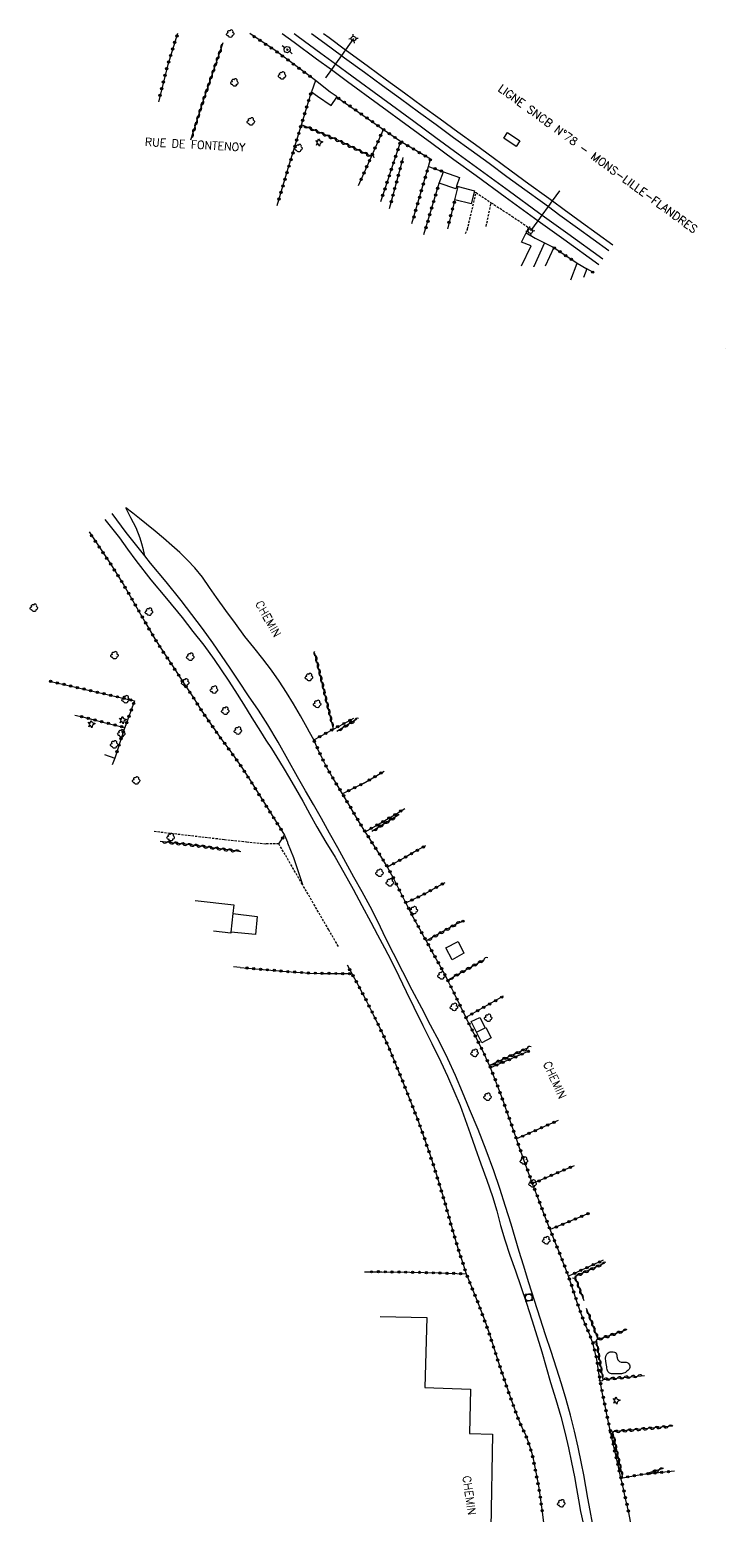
# Model space of a CAD drawing. Header units: millimetres. Extents: x 85000 to 86000, y 139000 to 140001.
# Drawn here: x 85259.7 to 85411.8, y 139676 to 140000.8 of the extents above; entities that cross this region are included whole.
import ezdxf

# ---------------------------------------------------------------- set-up
doc = ezdxf.new("R2010")
doc.units = ezdxf.units.MM
doc.linetypes.add('DASHED', pattern=[0.75, 0.5, -0.25])
doc.layers.get('0').update_dxf_attribs({"linetype": 'CONTINUOUS'})
for name, color, linetype in [('W0071', 7, 'CONTINUOUS'), ('W0101', 7, 'CONTINUOUS'), ('W0104', 1, 'CONTINUOUS'), ('W0112', 1, 'DASHED'), ('W0211', 2, 'CONTINUOUS'), ('W0214', 2, 'CONTINUOUS'), ('W0300', 7, 'CONTINUOUS'), ('W0303', 7, 'CONTINUOUS'), ('W0310', 3, 'CONTINUOUS'), ('W0322', 7, 'CONTINUOUS'), ('W0323', 7, 'CONTINUOUS'), ('W0420', 7, 'CONTINUOUS'), ('W0439', 7, 'CONTINUOUS'), ('W0473', 7, 'CONTINUOUS'), ('W0515', 5, 'CONTINUOUS'), ('W0610', 7, 'CONTINUOUS'), ('W0611', 7, 'CONTINUOUS'), ('W0700', 7, 'CONTINUOUS'), ('W0989', 7, 'CONTINUOUS')]:
    doc.layers.add(name, color=color, linetype=linetype)
doc.styles.get("Standard").update_dxf_attribs({"font": 'romans.shx', "width": 0.85})

# ---------------------------------------------------------------- blocks, each defined once
blk = doc.blocks.new('T303')
for p, q in [((-0.77, 0), (-0.28, 0.21)), ((-0.28, -0.21), (-0.77, 0)), ((-0.28, 0.21), (0, 0.83)), ((0, 0.83), (0.28, 0.21)), ((0.28, 0.21), (0.83, 0)), ((0.83, 0), (0.28, -0.21)), ((-0.49, -0.63), (-0.28, -0.21)), ((0, -0.35), (-0.49, -0.63)), ((0.56, -0.63), (0, -0.35)), ((0.28, -0.21), (0.56, -0.63))]:
    blk.add_line(p, q)
blk = doc.blocks.new('T420')
for p, q in [((0.75, 0.75), (-0.75, 0.75)), ((-0.75, 0.75), (-0.75, -0.75)), ((0.75, 0.75), (0.75, -0.75)), ((0.75, -0.75), (-0.75, -0.75))]:
    blk.add_line(p, q)
blk.add_ellipse((0, 0), major_axis=(-0.53, 0.53), ratio=1, start_param=3.926991, end_param=10.210176)
blk = doc.blocks.new('T300')
for p, q in [((-0.8, 0.51), (-0.86, 0.34)), ((-0.86, 0.34), (-0.86, 0.17)), ((-0.86, 0.17), (-0.74, 0.06)), ((-0.69, 0.63), (-0.8, 0.51)), ((-0.8, -0.06), (-0.74, 0.06)), ((-0.74, 0.06), (-0.69, 0.11)), ((-0.57, 0.69), (-0.69, 0.63)), ((-0.46, 0.69), (-0.57, 0.69)), ((-0.29, 0.63), (-0.46, 0.69)), ((-0.29, 0.63), (-0.17, 0.74)), ((-0.23, 0.57), (-0.29, 0.63)), ((-0.17, 0.74), (-0.06, 0.8)), ((-0.06, 0.8), (0.06, 0.8)), ((0.06, 0.8), (0.23, 0.74)), ((0.23, 0.74), (0.34, 0.63)), ((0.34, 0.63), (0.4, 0.51)), ((0.46, 0.46), (0.34, 0.46)), ((0.4, 0.51), (0.4, 0.46)), ((0.57, 0.4), (0.46, 0.46)), ((0.57, 0.4), (0.69, 0.29)), ((0.69, 0.29), (0.74, 0.17)), ((0.74, 0.06), (0.69, -0.17)), ((0.74, 0.17), (0.74, 0.06)), ((-0.8, -0.17), (-0.8, -0.06)), ((-0.8, -0.23), (-0.8, -0.17)), ((-0.74, -0.34), (-0.8, -0.23)), ((-0.69, -0.4), (-0.74, -0.34)), ((-0.51, -0.46), (-0.69, -0.4)), ((-0.4, -0.46), (-0.51, -0.46)), ((-0.4, -0.46), (-0.34, -0.46)), ((-0.34, -0.46), (-0.34, -0.4)), ((-0.34, -0.51), (-0.34, -0.46)), ((-0.29, -0.63), (-0.34, -0.51)), ((-0.17, -0.74), (-0.29, -0.63)), ((-0.06, -0.8), (-0.17, -0.74)), ((0.06, -0.8), (-0.06, -0.8)), ((0.17, -0.74), (0.06, -0.8)), ((0.23, -0.69), (0.17, -0.74)), ((0.29, -0.46), (0.23, -0.46)), ((0.29, -0.63), (0.23, -0.69)), ((0.46, -0.4), (0.29, -0.46)), ((0.34, -0.51), (0.29, -0.63)), ((0.34, -0.51), (0.34, -0.46)), ((0.57, -0.34), (0.46, -0.4)), ((0.63, -0.29), (0.57, -0.34)), ((0.69, -0.17), (0.63, -0.29))]:
    blk.add_line(p, q)
blk = doc.blocks.new('T473')
for p, q in [((-0.166667, 0.166667), (0.166667, -0.166667)), ((-0.166667, -0.166667), (0.166667, 0.166667)), ((0.500001, 0.500001), (1.000002, 1.000002)), ((-1.000002, -1.000002), (-0.500001, -0.500001))]:
    blk.add_line(p, q)
blk.add_ellipse((0, 0), major_axis=(0.471405, 0.471405), ratio=1, start_param=5.4977871438, end_param=11.780972451)
blk = doc.blocks.new('T610')
for p, q in [((-0.500001, 0), (-1.000002, 0)), ((0, 0.500001), (0, 1.000002)), ((0.500001, 0), (1.000002, 0)), ((0, -0.500001), (0, -1.000002))]:
    blk.add_line(p, q)
blk.add_ellipse((0, 0), major_axis=(-0.353554, 0.353554), ratio=1, start_param=3.926990817, end_param=10.2101761242)
blk = doc.blocks.new('croix')
for p, q in [((-3, 0), (3, 0)), ((0, -3), (0, 3))]:
    blk.add_line(p, q)
blk = doc.blocks.new('T818')
at = {"color": 16, "linetype": 'Continuous', "xscale": 0.0001666666666666667, "yscale": 0.0001666666666666667}
blk.add_blockref('croix', (0, 0), dxfattribs=at)
blk = doc.blocks.new('t323o')
at = {"color": 0, "linetype": 'Continuous'}
for radius in [0.25, 0.15]:
    blk.add_circle((0, 0), radius, dxfattribs=at)
blk = doc.blocks.new('t322o')
at = {"color": 0, "linetype": 'Continuous'}
for radius in [0.25, 0.15]:
    blk.add_circle((0, 0), radius, dxfattribs=at)
blk = doc.blocks.new('t310o')
at = {"color": 0, "linetype": 'Continuous'}
for centre, start, end in [((-0.5, 0.38), 216.8699, 323.1304), ((0.5, -0.37), 36.8699, 143.1303)]:
    blk.add_arc(centre, 0.625, start, end, dxfattribs=at)

msp = doc.modelspace()

# ---------------------------------------------------------------- linework, layer by layer
at = {"layer": 'W0071'}
for points in [[(85276.1, 139893.77), (85279.35, 139889.72), (85281.11, 139887.22), (85282.9, 139884.74), (85286.22, 139880.55), (85289.63, 139876.43), (85293.01, 139872.28), (85295.4, 139869.26), (85297.77, 139866.22), (85300.06, 139863.11), (85301.6, 139860.89), (85303.09, 139858.63), (85304.56, 139856.36), (85306.45, 139853.38), (85308.3, 139850.37), (85310.16, 139847.37), (85311.35, 139845.5), (85312.55, 139843.63), (85313.73, 139841.75), (85315.12, 139839.48), (85316.5, 139837.19), (85317.85, 139834.89), (85319.41, 139832.11), (85320.94, 139829.3), (85322.5, 139826.52), (85324.46, 139823.18), (85326.47, 139819.86), (85328.43, 139816.52), (85330.42, 139812.93), (85332.36, 139809.3), (85334.29, 139805.67), (85335.78, 139802.88), (85337.26, 139800.08), (85338.72, 139797.26), (85340.4, 139793.88), (85342.04, 139790.48), (85343.69, 139787.08), (85345.67, 139783.11), (85347.66, 139779.14), (85349.59, 139775.13), (85351.05, 139771.98), (85352.48, 139768.82), (85353.82, 139765.61), (85354.96, 139762.55), (85356.02, 139759.46), (85357.08, 139756.36), (85358.38, 139752.8), (85359.68, 139749.25), (85360.9, 139745.66), (85361.82, 139742.53), (85362.66, 139739.37), (85363.57, 139736.23), (85364.7, 139732.82), (85365.9, 139729.42), (85367.09, 139726.03), (85368.32, 139722.37), (85369.52, 139718.7), (85370.69, 139715.02), (85371.68, 139711.69), (85372.65, 139708.34), (85373.61, 139705), (85374.72, 139701.3), (85375.82, 139697.6), (85376.82, 139693.88), (85377.55, 139690.72), (85378.2, 139687.55), (85378.82, 139684.36), (85379.28, 139681.84), (85379.71, 139679.32), (85380.18, 139676.8), (85380.75, 139674.22)], [(85381.75, 139679.74), (85381.3, 139682.27), (85380.85, 139684.8), (85380.37, 139687.32), (85379.63, 139690.85), (85378.82, 139694.36), (85377.95, 139697.85), (85376.99, 139701.3), (85375.97, 139704.72), (85374.91, 139708.13), (85373.74, 139711.78), (85372.53, 139715.43), (85371.34, 139719.07), (85370.1, 139722.94), (85368.88, 139726.81), (85367.67, 139730.69), (85366.77, 139733.66), (85365.88, 139736.64), (85364.98, 139739.61), (85363.77, 139743.53), (85362.54, 139747.44), (85361.23, 139751.33), (85359.55, 139755.85), (85357.75, 139760.33), (85355.91, 139764.79), (85354.38, 139768.48), (85352.81, 139772.16), (85351.16, 139775.8), (85349.31, 139779.51), (85347.37, 139783.17), (85345.43, 139786.84), (85343.35, 139790.83), (85341.27, 139794.82), (85339.22, 139798.82), (85337.54, 139802.25), (85335.88, 139805.69), (85334.17, 139809.1), (85332.42, 139812.33), (85330.61, 139815.54), (85328.81, 139818.75), (85327.05, 139821.96), (85325.29, 139825.17), (85323.52, 139828.37), (85321.79, 139831.4), (85320.04, 139834.42), (85318.29, 139837.44), (85316.14, 139841.24), (85314, 139845.05), (85311.77, 139848.8), (85309.71, 139852.02), (85307.57, 139855.19), (85305.43, 139858.36), (85303.55, 139861.19), (85301.66, 139864.01), (85299.73, 139866.8), (85297.48, 139869.89), (85295.18, 139872.95), (85292.85, 139875.99), (85289.53, 139880.13), (85286.15, 139884.21), (85284.85, 139885.81), (85282.81, 139888.33), (85280.8, 139890.93), (85277.7, 139895.05)], [(85383.44, 139671), (85383.34, 139671.54), (85382.8, 139674.27), (85382.28, 139677.01), (85381.75, 139679.74)]]:
    msp.add_lwpolyline(points, dxfattribs=at)
at = {"layer": 'W0101'}
for points in [[(85295.89, 139810.42), (85304.36, 139809.44), (85304.14, 139807.54), (85303.67, 139803.5), (85303.65, 139803.28)], [(85303.65, 139803.28), (85299.87, 139803.71)]]:
    msp.add_lwpolyline(points, dxfattribs=at)
at = {"layer": 'W0104'}
for points in [[(85325.42, 139987.21), (85322.19, 139989.73), (85321.31, 139987.28), (85322.65, 139986.32), (85325.59, 139984.27), (85326.89, 139986.13), (85326.92, 139986.17)], [(85352.85, 139966.05), (85349.26, 139967.31), (85350.22, 139969.74), (85353.72, 139968.52), (85353.06, 139966.64)], [(85356.24, 139962.78), (85352.68, 139963.62), (85353.37, 139966.55), (85356.96, 139965.64), (85356.88, 139965.32)], [(85358.58, 139779.32), (85357.44, 139781.59), (85359.32, 139782.54), (85359.48, 139782.62), (85360.63, 139780.35), (85358.58, 139779.32)]]:
    msp.add_lwpolyline(points, close=True, dxfattribs=at)
for points in [[(85367.21, 139949.18), (85367.21, 139949.18), (85369.34, 139953.6), (85367.22, 139954.39), (85368.27, 139956.46), (85370.24, 139955.29), (85372.28, 139954.26), (85374.3, 139953.24), (85374.28, 139953.19), (85372.41, 139949.12)], [(85372.28, 139954.26), (85369.94, 139949.05), (85369.92, 139949.01), (85369.94, 139949.05), (85369.94, 139949.05)], [(85378.05, 139946.16), (85379.43, 139949.82), (85381.51, 139948.58), (85380.8, 139946.68)], [(85276.08, 139842.35), (85278.29, 139841.54), (85277.76, 139840.12)], [(85304.14, 139807.54), (85309.46, 139806.91), (85309.11, 139803.01), (85303.67, 139803.5)], [(85357.44, 139781.59), (85356.26, 139783.92), (85358.14, 139784.86), (85359.32, 139782.54)], [(85336.33, 139719.46), (85346.52, 139719.2), (85346.13, 139703.95), (85356.09, 139703.57), (85355.89, 139693.83), (85360.88, 139693.7), (85360.51, 139673.16), (85360.45, 139671)]]:
    msp.add_lwpolyline(points, dxfattribs=at)
at = {"layer": 'W0112'}
for points in [[(85354.98, 139956.28), (85354.98, 139956.28), (85355.42, 139957.19), (85357.32, 139965.25), (85360.6, 139963.01), (85360.6, 139963.01), (85365.15, 139960.08), (85368.77, 139957.62)], [(85359.52, 139957.84), (85360.6, 139963.01)], [(85286.91, 139825.56), (85302.27, 139823.77), (85307.12, 139823.26), (85311.43, 139822.81)], [(85327.21, 139800.35), (85325.1, 139803.99), (85319.32, 139813.95), (85314.19, 139822.81), (85311.43, 139822.81)]]:
    msp.add_lwpolyline(points, dxfattribs=at)
at = {"layer": 'W0211'}
for points in [[(85321.8, 139845.54), (85320.87, 139847.24), (85320.35, 139848.17), (85318.91, 139850.8), (85317.41, 139853.4), (85315.86, 139855.9), (85314.26, 139858.38), (85312.59, 139860.8), (85310.69, 139863.28), (85308.71, 139865.71), (85306.77, 139868.17), (85304.68, 139870.99), (85302.62, 139873.84), (85300.57, 139876.69), (85299.03, 139878.89), (85297.49, 139881.09), (85295.82, 139883.18), (85294.21, 139884.88), (85292.51, 139886.5), (85290.77, 139888.08), (85288.96, 139889.66), (85287.11, 139891.2), (85285.24, 139892.73), (85283.74, 139893.93), (85282.24, 139895.12), (85280.73, 139896.32)], [(85315.44, 139824.68), (85316.05, 139823.15), (85316.09, 139823.06), (85316.74, 139821.43), (85317.37, 139819.79), (85318.05, 139817.86), (85318.68, 139815.9), (85319.32, 139813.95)]]:
    msp.add_lwpolyline(points, dxfattribs=at)
at = {"layer": 'W0214'}
msp.add_lwpolyline([(85284.85, 139885.81), (85284.55, 139887.11), (85284.25, 139888.4), (85283.89, 139889.68), (85282.97, 139891.94), (85281.85, 139894.13), (85280.73, 139896.32)], dxfattribs=at)
at = {"layer": 'W0310'}
for points in [[(85294.97, 139976.8), (85297.76, 139985.69), (85301.99, 139998.06)], [(85334.41, 139973.14), (85326.9, 139976.73), (85319.12, 139980.08)], [(85326.14, 139847.9), (85322.05, 139864.48)], [(85331.25, 139850.05), (85326.86, 139847.39)], [(85340.45, 139829.12), (85334.52, 139825.52)], [(85305.88, 139821.09), (85304.59, 139821.27), (85295.4, 139822.52), (85288.23, 139823.33)], [(85353.06, 139805.29), (85346.42, 139801.58)], [(85359.07, 139797.44), (85351.12, 139793.01)], [(85368.73, 139778.17), (85360.25, 139774.35)], [(85385.36, 139731.08), (85378.93, 139728.16), (85380.85, 139722.91)], [(85384.02, 139714.42), (85381.48, 139721.2)], [(85390.09, 139716.48), (85384.02, 139714.42), (85383.61, 139714.28), (85385.01, 139705.66), (85394.13, 139706.54)], [(85400.25, 139695.46), (85400.25, 139695.46), (85400.25, 139695.46), (85387.15, 139694.21), (85387.52, 139692.55), (85389.34, 139684.19)], [(85398.26, 139686.2), (85394.45, 139685)]]:
    msp.add_lwpolyline(points, dxfattribs=at)
at = {"layer": 'W0322'}
for points in [[(85272.67, 139891.03), (85274.33, 139888.6), (85277.37, 139884.01), (85280.31, 139879.35), (85282.58, 139875.46), (85284.79, 139871.53), (85287.07, 139867.64), (85289.18, 139864.34), (85291.34, 139861.07), (85293.5, 139857.8), (85295.37, 139854.92), (85297.23, 139852.04), (85299.14, 139849.18), (85301.49, 139845.88), (85303.89, 139842.61), (85306.22, 139839.3), (85308.15, 139836.34), (85310.02, 139833.33), (85311.89, 139830.33), (85313.07, 139828.45), (85314.26, 139826.57), (85315.44, 139824.68)], [(85391.33, 139673.46), (85390.69, 139676.57), (85390.4, 139677.85), (85390, 139679.67), (85389.3, 139682.76), (85389, 139684.12), (85388.43, 139686.59), (85387.55, 139690.42), (85387.43, 139690.96), (85386.7, 139694.26), (85386.06, 139697.25), (85385.44, 139700.24), (85385.4, 139700.4), (85384.83, 139703.24), (85384.26, 139706.64), (85383.71, 139710.05), (85382.91, 139713.39), (85382.17, 139715.42), (85381.32, 139717.42), (85380.5, 139719.44), (85379.43, 139722.51), (85378.41, 139725.61), (85377.49, 139728.27), (85377.35, 139728.69), (85376.08, 139732), (85375.4, 139733.7), (85374.76, 139735.3), (85374.17, 139736.78), (85373.51, 139738.44), (85373.45, 139738.6), (85372.23, 139741.75), (85371.02, 139744.91), (85369.83, 139748.07), (85369.68, 139748.5), (85368.79, 139750.89), (85367.76, 139753.72), (85366.74, 139756.55), (85366.14, 139758.27), (85365.62, 139759.77), (85364.51, 139763), (85363.37, 139766.22), (85362.42, 139768.82), (85361.45, 139771.42), (85360.48, 139773.85), (85360.42, 139773.99), (85360.25, 139774.35), (85358.72, 139777.66), (85356.89, 139781.27), (85355.07, 139784.86), (85355.06, 139784.89), (85353.77, 139787.58), (85352.48, 139790.28), (85351.15, 139792.95), (85351.12, 139793.01), (85349.61, 139795.82), (85348.03, 139798.67), (85346.45, 139801.51), (85346.42, 139801.58), (85345.01, 139804.15), (85343.59, 139806.8), (85342.18, 139809.45), (85341.96, 139809.89), (85340.78, 139812.22), (85339.41, 139815), (85337.95, 139817.72), (85336.47, 139820.14), (85334.93, 139822.51), (85333.4, 139824.9), (85333.07, 139825.44), (85331.6, 139827.84), (85329.99, 139830.54), (85329.84, 139830.8), (85328.07, 139833.77), (85326.91, 139835.68), (85325.75, 139837.59), (85324.65, 139839.53), (85323.66, 139841.51), (85322.73, 139843.53), (85321.8, 139845.54)], [(85329.11, 139796.33), (85329.92, 139794.86), (85330.16, 139794.42), (85330.73, 139793.39), (85331.52, 139791.92), (85333.2, 139788.73), (85334.84, 139785.52), (85335.79, 139783.55), (85336.41, 139782.29), (85338.15, 139778.41), (85339.55, 139775.07), (85339.79, 139774.49), (85341.39, 139770.55), (85342.93, 139766.69), (85344.43, 139762.8), (85345.85, 139758.89), (85347.13, 139755.14), (85348.35, 139751.38), (85349.52, 139747.6), (85350.67, 139743.67), (85351.77, 139739.74), (85352.92, 139735.81), (85353.65, 139733.47), (85354.41, 139731.14), (85355.16, 139728.8), (85356.48, 139725.54), (85357.79, 139722.26), (85359.05, 139718.96), (85360.22, 139715.56), (85361.32, 139712.12), (85362.45, 139708.7), (85363.73, 139704.87), (85365.04, 139701.06), (85366.45, 139697.28), (85367.32, 139695.25), (85368.23, 139693.24), (85369.02, 139691.19), (85369.62, 139689.04), (85370.1, 139686.85), (85370.54, 139684.65), (85371.02, 139682), (85371.43, 139679.33), (85371.8, 139676.66), (85372.2, 139673.22)]]:
    msp.add_lwpolyline(points, dxfattribs=at)
at = {"layer": 'W0323'}
for points in [[(85292.05, 140000), (85289.87, 139993.17), (85287.84, 139985.06)], [(85322.19, 139989.73), (85313.57, 139996.14), (85307.83, 140000)], [(85313.82, 139962.38), (85316.24, 139970.56), (85319.12, 139980.08), (85319.62, 139981.73), (85321.31, 139987.28)], [(85326.89, 139986.13), (85337.05, 139979.05), (85337.1, 139979.01), (85340.54, 139976.61), (85340.81, 139976.42)], [(85331.57, 139966.77), (85334.41, 139973.14), (85337.05, 139979.05)], [(85340.81, 139976.42), (85340.08, 139974.21), (85336.43, 139963.2)], [(85346.9, 139970.96), (85347.38, 139972.52), (85340.81, 139976.42)], [(85338.37, 139961.78), (85341.27, 139972.52), (85341.38, 139972.93)], [(85343.3, 139958.45), (85346.9, 139970.95)], [(85346.9, 139970.95), (85350.22, 139969.74)], [(85345.91, 139956.09), (85349.26, 139967.31)], [(85353.06, 139966.64), (85353.37, 139966.55)], [(85356.88, 139965.32), (85357.32, 139965.25)], [(85352.68, 139963.62), (85351.03, 139957.27)], [(85368.77, 139957.62), (85368.27, 139956.46)], [(85374.28, 139953.19), (85379.43, 139949.82)], [(85382.86, 139947.8), (85381.51, 139948.58)], [(85263.97, 139858.4), (85265.91, 139857.95), (85282.65, 139854.1), (85280.5, 139848.23), (85280.37, 139847.87)], [(85269.6, 139850.94), (85271.23, 139850.55), (85274.33, 139849.79), (85277.41, 139849.01), (85280.5, 139848.23)], [(85280.37, 139847.87), (85278.29, 139841.54)], [(85321.8, 139845.54), (85323.21, 139846.31), (85324.26, 139846.89), (85324.61, 139847.08), (85326.02, 139847.84), (85326.14, 139847.9), (85328.3, 139849.07), (85330.57, 139850.27)], [(85332.64, 139836.01), (85337.21, 139838.68)], [(85332.64, 139836.01), (85329.09, 139834.27), (85328.07, 139833.77)], [(85333.07, 139825.44), (85335.39, 139826.77), (85337.71, 139828.1), (85340.01, 139829.45), (85341.75, 139830.51)], [(85314.19, 139822.81), (85315.07, 139824.13), (85315.44, 139824.68)], [(85346.26, 139822.4), (85345.69, 139822.08), (85343.88, 139821.03), (85342.06, 139820), (85340.69, 139819.24), (85339.32, 139818.48), (85337.95, 139817.72)], [(85341.96, 139809.89), (85343.47, 139810.62), (85344.98, 139811.35), (85346.49, 139812.11), (85348.67, 139813.3), (85350.54, 139814.38)], [(85353.06, 139805.29), (85354.64, 139806)], [(85305.7, 139795.79), (85304.29, 139795.94)], [(85305.7, 139795.79), (85310.78, 139795.33), (85315.87, 139794.87), (85320.97, 139794.56), (85324.03, 139794.48), (85327.1, 139794.45), (85327.99, 139794.44), (85330.16, 139794.42)], [(85363.26, 139789.48), (85355.07, 139784.86)], [(85369.01, 139777.52), (85366.79, 139776.57), (85363.63, 139775.21), (85360.48, 139773.85)], [(85375.26, 139762.33), (85366.14, 139758.27)], [(85378.79, 139752.42), (85377.38, 139751.84), (85374.81, 139750.74), (85372.24, 139749.62), (85369.68, 139748.5)], [(85382.01, 139742.03), (85380, 139741.2), (85373.51, 139738.44)], [(85385.14, 139731.77), (85377.49, 139728.27)], [(85332.94, 139729.2), (85332.95, 139729.2), (85336.68, 139729.22), (85342.85, 139729.12), (85349.01, 139728.96), (85355.16, 139728.8)], [(85389, 139684.12), (85393.35, 139684.88), (85394.45, 139685), (85400.74, 139685.69)]]:
    msp.add_lwpolyline(points, dxfattribs=at)
at = {"layer": 'W0439'}
msp.add_lwpolyline([(85366.05, 139975.34), (85363.39, 139977.16), (85364.22, 139978.36), (85366.88, 139976.55)], close=True, dxfattribs=at)
at = {"layer": 'W0515'}
for points in [[(85352.08, 139797.41), (85350.73, 139800.04), (85353.36, 139801.46), (85354.65, 139798.89)], [(85387.69, 139706.87), (85387.41, 139706.87), (85387.17, 139706.88), (85386.92, 139706.89), (85386.7, 139706.95), (85386.49, 139707.08), (85386.3, 139707.25), (85386.15, 139707.45), (85386.06, 139707.66), (85385.99, 139707.88), (85385.94, 139708.11), (85385.87, 139708.45), (85385.82, 139708.8), (85385.78, 139709.15), (85385.68, 139709.7), (85385.61, 139710.25), (85385.68, 139710.77), (85385.75, 139710.92), (85385.82, 139711.08), (85385.92, 139711.22), (85386.06, 139711.38), (85386.23, 139711.51), (85386.42, 139711.61), (85386.61, 139711.69), (85386.82, 139711.73), (85387.02, 139711.75), (85387.29, 139711.73), (85387.56, 139711.67), (85387.78, 139711.54), (85387.9, 139711.39), (85387.99, 139711.2), (85388.06, 139711), (85388.1, 139710.83), (85388.12, 139710.66), (85388.16, 139710.49), (85388.2, 139710.32), (85388.26, 139710.15), (85388.33, 139709.99), (85388.44, 139709.85), (85388.56, 139709.72), (85388.7, 139709.61), (85389.03, 139709.49), (85389.41, 139709.46), (85389.78, 139709.44), (85389.96, 139709.43), (85390.15, 139709.42), (85390.32, 139709.39), (85390.48, 139709.31), (85390.63, 139709.2), (85390.75, 139709.08), (85390.86, 139708.89), (85390.93, 139708.66), (85390.95, 139708.44), (85390.94, 139708.26), (85390.89, 139708.09), (85390.81, 139707.92), (85390.67, 139707.77), (85390.49, 139707.64), (85390.31, 139707.51), (85390.15, 139707.37), (85389.99, 139707.23), (85389.81, 139707.12), (85389.58, 139707.02), (85389.34, 139706.95), (85389.09, 139706.9), (85388.81, 139706.88), (85388.53, 139706.88), (85388.25, 139706.88), (85387.97, 139706.88)]]:
    msp.add_lwpolyline(points, close=True, dxfattribs=at)
at = {"layer": 'W0611'}
for points in [[(85330.5, 139998.9), (85328.77, 139996.47), (85327.88, 139995.22), (85326.56, 139993.37), (85325.68, 139992.12), (85324.4, 139990.33)], [(85369.3, 139956.84), (85370.9, 139959.06), (85371.79, 139960.3), (85373.13, 139962.16), (85374.02, 139963.4), (85375.6, 139965.59)]]:
    msp.add_lwpolyline(points, dxfattribs=at)
at = {"layer": 'W0700'}
for points in [[(85314.93, 140000), (85317.53, 139998.1), (85322.45, 139994.48), (85325.68, 139992.12), (85329.23, 139989.53), (85336.01, 139984.57), (85342.79, 139979.62), (85347.64, 139976.06), (85352.48, 139972.5), (85357.33, 139968.95), (85363.71, 139964.29), (85370.09, 139959.65), (85370.9, 139959.06), (85376.47, 139955.01), (85384.13, 139949.53)], [(85317.52, 140000), (85318.43, 139999.33), (85323.35, 139995.72), (85326.56, 139993.37), (85330.13, 139990.76), (85336.92, 139985.81), (85343.7, 139980.85), (85348.54, 139977.3), (85353.39, 139973.73), (85358.24, 139970.18), (85364.61, 139965.53), (85370.99, 139960.89), (85371.79, 139960.3), (85377.37, 139956.25), (85385.03, 139950.75)], [(85321.35, 140000), (85324.24, 139997.89), (85327.88, 139995.22), (85328.56, 139994.73), (85332.88, 139991.57), (85336.82, 139988.68), (85340.77, 139985.79), (85344.72, 139982.9), (85348.56, 139980.1), (85352.41, 139977.31), (85356.26, 139974.51), (85360.16, 139971.65), (85364.07, 139968.78), (85367.97, 139965.92), (85371.81, 139963.12), (85373.13, 139962.16), (85375.65, 139960.32), (85379.49, 139957.53), (85386.37, 139952.58)], [(85323.94, 140000), (85325.15, 139999.12), (85328.77, 139996.47), (85329.46, 139995.96), (85333.78, 139992.8), (85337.73, 139989.92), (85341.67, 139987.02), (85345.62, 139984.14), (85349.46, 139981.34), (85353.31, 139978.55), (85357.16, 139975.74), (85361.07, 139972.88), (85364.97, 139970.02), (85368.88, 139967.16), (85372.71, 139964.36), (85374.02, 139963.4), (85376.55, 139961.56), (85380.39, 139958.77), (85387.23, 139953.77)]]:
    msp.add_lwpolyline(points, dxfattribs=at)

# ---------------------------------------------------------------- block references
at = {"layer": 'W0300', "rotation": 276.2800217580792}
for p in [(85303.53, 139999.91), (85314.87, 139990.74), (85304.45, 139989.23), (85308.04, 139980.69), (85318.47, 139974.86), (85260.59, 139874.34), (85285.77, 139873.49), (85278.22, 139863.96), (85294.8, 139863.62), (85293.71, 139858), (85300, 139856.44), (85320.76, 139859.19), (85280.65, 139854.33), (85322.54, 139853.31), (85302.46, 139851.82), (85279.73, 139846.86), (85305.21, 139847.48), (85278.15, 139844.46), (85282.96, 139836.57), (85290.52, 139824.18), (85336.17, 139816.37), (85338.43, 139814.27), (85343.68, 139808.2), (85349.72, 139793.93), (85352.47, 139787.05), (85359.94, 139784.65), (85356.97, 139776.98), (85359.79, 139767.4), (85367.77, 139753.43), (85369.66, 139748.43), (85372.65, 139736.01), (85375.92, 139678.49)]:
    msp.add_blockref('T300', p, dxfattribs=at)
at = {"layer": 'W0303', "rotation": 276.2800217580792}
for p in [(85322.97, 139976.21), (85280.02, 139849.9), (85273.19, 139849.02), (85387.97, 139701.09)]:
    msp.add_blockref('T303', p, dxfattribs=at)
at = {"layer": 'W0310'}
for p, rotation in [((85301.54, 139996.74), 71.1312630169116), ((85300.57, 139993.91), 71.1312630169116), ((85301.05, 139995.32), 71.1312630169116), ((85299.11, 139989.65), 71.1312630169116), ((85299.6, 139991.07), 71.1312630169116), ((85300.08, 139992.49), 71.1312630169116), ((85298.14, 139986.81), 71.1312630169116), ((85298.63, 139988.23), 71.1312630169116), ((85297.22, 139983.96), 72.54235917188895), ((85297.67, 139985.39), 72.54235917188895), ((85295.87, 139979.66), 72.54235917188895), ((85296.32, 139981.09), 72.54235917188895), ((85296.77, 139982.52), 72.54235917188895), ((85295.42, 139978.23), 72.54235917188895), ((85320.5, 139979.49), 156.7490099691337), ((85321.87, 139978.89), 156.7490099691337), ((85323.25, 139978.3), 156.7490099691337), ((85324.63, 139977.71), 156.7490099691337), ((85326.01, 139977.12), 156.7490099691337), ((85327.38, 139976.51), 154.4689119784754), ((85328.73, 139975.86), 154.4689119784754), ((85330.08, 139975.21), 154.4689119784754), ((85331.44, 139974.57), 154.4689119784754), ((85332.79, 139973.92), 154.4689119784754), ((85334.15, 139973.27), 154.4689119784754), ((85322.19, 139863.92), 103.8612391450558), ((85322.55, 139862.47), 103.8612391450558), ((85322.91, 139861.01), 103.8612391450558), ((85323.27, 139859.55), 103.8612391450558), ((85323.63, 139858.1), 103.8612391450558), ((85323.99, 139856.64), 103.8612391450558), ((85324.35, 139855.19), 103.8612391450558), ((85324.71, 139853.73), 103.8612391450558), ((85325.07, 139852.27), 103.8612391450558), ((85325.43, 139850.82), 103.8612391450558), ((85325.78, 139849.36), 103.8612391450558), ((85328.14, 139848.16), 211.3063138096168), ((85329.43, 139848.94), 211.3063138096168), ((85330.71, 139849.72), 211.3063138096168), ((85338.37, 139827.86), 211.2284558561079), ((85339.65, 139828.63), 211.2284558561079), ((85335.8, 139826.3), 211.2284558561079), ((85337.08, 139827.08), 211.2284558561079), ((85289.72, 139823.16), 173.5053779530938), ((85291.21, 139822.99), 173.5053779530938), ((85292.7, 139822.82), 173.5053779530938), ((85294.19, 139822.65), 173.5053779530938), ((85295.68, 139822.48), 172.2673842884152), ((85297.17, 139822.28), 172.2673842884152), ((85298.65, 139822.07), 172.2673842884152), ((85300.14, 139821.87), 172.2673842884152), ((85301.63, 139821.67), 172.2673842884152), ((85303.11, 139821.47), 172.2673842884152), ((85304.6, 139821.27), 172.2744781753464), ((85351.65, 139804.5), 209.2183560085799), ((85352.96, 139805.24), 209.2183560085799), ((85347.73, 139802.31), 209.2183560085799), ((85349.03, 139803.04), 209.2183560085799), ((85350.34, 139803.77), 209.2183560085799), ((85355.05, 139795.2), 209.0814601825675), ((85356.36, 139795.93), 209.0814601825675), ((85357.67, 139796.66), 209.0814601825675), ((85358.98, 139797.39), 209.0814601825675), ((85352.43, 139793.74), 209.0814601825675), ((85353.74, 139794.47), 209.0814601825675), ((85362.99, 139775.58), 204.2062519663561), ((85364.35, 139776.2), 204.2062519663561), ((85365.72, 139776.81), 204.2062519663561), ((85367.09, 139777.43), 204.2062519663561), ((85368.46, 139778.04), 204.2062519663561), ((85361.62, 139774.97), 204.2062519663561), ((85383.39, 139730.19), 204.3694075218758), ((85384.76, 139730.81), 204.3694075218758), ((85379.3, 139728.33), 204.3694075218758), ((85379.3, 139727.14), 290.1161101237091), ((85380.66, 139728.95), 204.3694075218758), ((85382.03, 139729.57), 204.3694075218758), ((85379.82, 139725.73), 290.1161101237091), ((85380.33, 139724.32), 290.1161101237091), ((85381.92, 139720.03), 110.5874984577131), ((85382.44, 139718.63), 110.5874984577131), ((85382.97, 139717.23), 110.5874984577131), ((85383.72, 139714.31), 198.7680600650996), ((85383.5, 139715.82), 110.5874984577131), ((85385.14, 139714.8), 198.7656012412119), ((85386.56, 139715.28), 198.7656012412119), ((85387.98, 139715.76), 198.7656012412119), ((85389.4, 139716.24), 198.7656012412119), ((85383.84, 139712.91), 279.2196043560226), ((85384.08, 139711.43), 279.2196043560226), ((85384.32, 139709.95), 279.2196043560226), ((85384.56, 139708.46), 279.2196043560226), ((85384.8, 139706.98), 279.2196043560226), ((85385.17, 139705.67), 5.527540151732188), ((85386.66, 139705.82), 5.527540151732188), ((85388.15, 139705.96), 5.527540151732188), ((85389.65, 139706.11), 5.527540151732188), ((85391.14, 139706.25), 5.527540151732188), ((85392.63, 139706.4), 5.527540151732188), ((85390.38, 139694.52), 185.4452886276545), ((85391.88, 139694.66), 185.4452886276545), ((85393.37, 139694.81), 185.4452886276545), ((85394.86, 139694.95), 185.4452886276545), ((85396.36, 139695.09), 185.4452886276545), ((85397.85, 139695.23), 185.4452886276545), ((85399.34, 139695.38), 185.4452886276545), ((85387.4, 139694.24), 185.4452886276545), ((85387.42, 139692.99), 282.2776078452746), ((85387.74, 139691.52), 282.2758767333785), ((85388.89, 139694.38), 185.4452886276545), ((85388.06, 139690.05), 282.2758767333785), ((85388.38, 139688.59), 282.2758767333785), ((85388.7, 139687.12), 282.2758767333785), ((85389.02, 139685.66), 282.2758767333785), ((85395.89, 139685.45), 197.435441065764), ((85397.32, 139685.9), 197.435441065764)]:
    msp.add_blockref('t310o', p, dxfattribs=dict(at, rotation=rotation))
at = {"layer": 'W0322'}
for p, rotation in [((85273.21, 139890.23), 304.3589400616328), ((85274.06, 139888.99), 304.3589400616328), ((85274.89, 139887.74), 303.4852345443791), ((85275.72, 139886.49), 303.4852345443791), ((85276.55, 139885.24), 303.4852345443791), ((85277.38, 139883.99), 302.2756443146046), ((85278.18, 139882.72), 302.2756443146046), ((85278.98, 139881.45), 302.2756443146046), ((85279.78, 139880.18), 302.2756443146046), ((85280.57, 139878.91), 300.2921309020298), ((85281.32, 139877.61), 300.2921309020298), ((85282.08, 139876.32), 300.2921309020298), ((85282.83, 139875.02), 299.3051473449726), ((85283.56, 139873.71), 299.3051473449726), ((85284.3, 139872.4), 299.3051473449726), ((85285.04, 139871.1), 300.4229995138021), ((85285.8, 139869.8), 300.4229995138021), ((85286.56, 139868.51), 300.4229995138021), ((85287.33, 139867.23), 302.5261409596718), ((85288.14, 139865.96), 302.5261409596718), ((85288.95, 139864.7), 302.5261409596718), ((85289.77, 139863.44), 303.4955430636919), ((85290.6, 139862.19), 303.4955430636919), ((85291.42, 139860.94), 303.5036086257207), ((85292.25, 139859.69), 303.5036086257207), ((85293.08, 139858.44), 303.5036086257207), ((85293.9, 139857.18), 302.9398746826574), ((85294.72, 139855.92), 302.9398746826574), ((85295.53, 139854.67), 302.9167858473112), ((85296.35, 139853.41), 302.9167858473112), ((85297.16, 139852.15), 302.9167858473112), ((85297.99, 139850.9), 303.685436066954), ((85298.83, 139849.65), 303.685436066954), ((85299.68, 139848.42), 305.4275537924808), ((85300.55, 139847.2), 305.4275537924808), ((85301.42, 139845.97), 305.4275537924808), ((85302.31, 139844.76), 306.3214671058181), ((85321.95, 139845.22), 114.7516949116151), ((85322.58, 139843.86), 114.7516949116151), ((85303.2, 139843.55), 306.3214671058181), ((85304.08, 139842.34), 305.141475021078), ((85304.94, 139841.12), 305.141475021078), ((85323.2, 139842.5), 114.775140568517), ((85323.84, 139841.14), 116.5303685060992), ((85305.81, 139839.89), 305.141475021078), ((85306.64, 139838.65), 303.0340548001913), ((85307.46, 139837.39), 303.0340548001913), ((85324.51, 139839.8), 116.5303685060992), ((85325.24, 139838.49), 119.4933761845117), ((85308.28, 139836.13), 301.9968016276176), ((85309.07, 139834.86), 301.9968016276176), ((85325.99, 139837.19), 121.3153678257324), ((85326.77, 139835.91), 121.3153678257324), ((85327.55, 139834.63), 121.3505872812995), ((85309.87, 139833.58), 301.9968016276176), ((85310.66, 139832.31), 301.910960453394), ((85311.45, 139831.04), 301.910960453394), ((85328.33, 139833.34), 120.7358735553818), ((85329.09, 139832.05), 120.7358735553818), ((85312.25, 139829.77), 302.1310915752987), ((85313.04, 139828.5), 302.1310915752987), ((85329.86, 139830.77), 120.8045135307739), ((85330.63, 139829.48), 120.8448468382015), ((85331.4, 139828.19), 120.8448468382015), ((85313.84, 139827.23), 302.0955524659282), ((85314.64, 139825.95), 302.0955524656104), ((85332.17, 139826.91), 121.3513797719552), ((85332.95, 139825.63), 121.3513797719552), ((85333.75, 139824.35), 122.6635321570137), ((85334.56, 139823.09), 122.6635321570137), ((85335.37, 139821.83), 123.0899868441188), ((85336.19, 139820.57), 123.0899868441188), ((85336.99, 139819.3), 121.4046181129446), ((85337.77, 139818.02), 121.4046181129446), ((85338.49, 139816.71), 118.172757172521), ((85339.2, 139815.39), 118.172757172521), ((85339.88, 139814.05), 116.316839966603), ((85340.54, 139812.7), 116.316839966603), ((85341.21, 139811.36), 116.7222139017836), ((85341.89, 139810.02), 116.7222139017836), ((85342.58, 139808.69), 117.9715845814506), ((85343.28, 139807.37), 117.9715845814506), ((85343.99, 139806.04), 118.3807849634424), ((85344.71, 139804.73), 118.3807849634424), ((85345.42, 139803.41), 118.5201369747994), ((85346.14, 139802.09), 118.5201369747994), ((85346.86, 139800.77), 118.9896545529902), ((85347.59, 139799.46), 118.9896545529902), ((85329.67, 139795.3), 298.7658875843565), ((85348.31, 139798.15), 119.1468897702724), ((85349.05, 139796.84), 119.1468897702724), ((85349.77, 139795.53), 118.1338552195638), ((85330.4, 139793.99), 298.7701660283504), ((85331.11, 139792.67), 298.4141392935468), ((85350.48, 139794.2), 118.1338552195638), ((85351.18, 139792.88), 116.4534807467939), ((85331.82, 139791.35), 297.8393463745006), ((85332.52, 139790.02), 297.8393463745006), ((85333.22, 139788.7), 297.0276778521306), ((85351.85, 139791.54), 116.4534807467939), ((85352.52, 139790.19), 115.5358963728109), ((85353.17, 139788.84), 115.5358963728109), ((85333.9, 139787.36), 297.0276778521306), ((85334.59, 139786.02), 297.0276778521306), ((85353.81, 139787.49), 115.6299380523976), ((85354.46, 139786.14), 115.6299380523976), ((85335.25, 139784.68), 295.8392341956953), ((85335.9, 139783.33), 295.8375248261003), ((85355.11, 139784.78), 116.8010974800798), ((85355.79, 139783.45), 116.8010974800798), ((85336.55, 139781.97), 294.1693122666178), ((85337.16, 139780.61), 294.1693122666178), ((85337.78, 139779.24), 294.1693122666178), ((85356.46, 139782.11), 116.8010974800798), ((85357.14, 139780.77), 116.9318808278959), ((85357.82, 139779.43), 116.9318808278959), ((85338.38, 139777.86), 292.7486274812139), ((85338.96, 139776.48), 292.7486274812139), ((85358.5, 139778.09), 116.9318808278959), ((85359.15, 139776.74), 114.8069849751815), ((85339.54, 139775.1), 292.7486274812139), ((85340.11, 139773.71), 292.074316003605), ((85359.78, 139775.38), 114.8069849751815), ((85360.41, 139774.02), 114.7751405694129), ((85360.97, 139772.63), 111.9356580849562), ((85340.67, 139772.32), 292.074316003605), ((85341.24, 139770.93), 292.074316003605), ((85341.79, 139769.54), 291.7298824011814), ((85361.52, 139771.23), 110.5004159181943), ((85362.05, 139769.83), 110.5004159181943), ((85342.35, 139768.14), 291.7298824011814), ((85342.9, 139766.75), 291.7298824011814), ((85362.57, 139768.42), 110.0043036278039), ((85363.08, 139767.01), 110.0043036278039), ((85343.44, 139765.35), 291.0631882553814), ((85343.98, 139763.95), 291.0631882553814), ((85363.59, 139765.6), 109.5228805655745), ((85364.09, 139764.19), 109.5228805655745), ((85364.59, 139762.77), 108.933714078401), ((85344.52, 139762.55), 290.0583517927084), ((85345.03, 139761.14), 290.0583517927084), ((85345.55, 139759.73), 290.0583517927084), ((85365.08, 139761.35), 108.933714078401), ((85365.56, 139759.93), 108.933714078401), ((85346.05, 139758.32), 288.8424640780901), ((85346.53, 139756.9), 288.8424640780901), ((85366.06, 139758.52), 109.22196059783), ((85366.55, 139757.1), 109.2189578435249), ((85347.02, 139755.48), 288.8424640780901), ((85347.48, 139754.05), 287.8902502246318), ((85367.05, 139755.69), 109.7666083567706), ((85367.56, 139754.28), 109.7666083567706), ((85347.94, 139752.62), 287.8902502246318), ((85348.4, 139751.2), 287.253854272246), ((85348.85, 139749.76), 287.253854272246), ((85368.07, 139752.87), 110.0140411275043), ((85368.58, 139751.46), 110.0140411275043), ((85369.1, 139750.05), 110.3091048289228), ((85349.29, 139748.33), 287.253854272246), ((85349.73, 139746.9), 286.2708600061239), ((85369.62, 139748.64), 110.3091048289228), ((85370.15, 139747.24), 110.6016897296194), ((85350.15, 139745.46), 286.2708600061239), ((85350.57, 139744.02), 286.2708600061239), ((85370.68, 139745.83), 110.6016897296194), ((85371.21, 139744.43), 110.9133204444642), ((85350.98, 139742.57), 285.6373880920647), ((85351.38, 139741.13), 285.6373880920647), ((85371.74, 139743.03), 110.9133204444642), ((85372.28, 139741.63), 111.1117772034439), ((85372.82, 139740.23), 111.1117772034439), ((85351.78, 139739.68), 286.3246796030286), ((85352.21, 139738.24), 286.3246796030286), ((85352.63, 139736.8), 286.3246796030286), ((85373.36, 139738.83), 111.1117772034439), ((85373.91, 139737.43), 111.6822916128739), ((85353.06, 139735.37), 287.482199783183), ((85353.51, 139733.94), 287.482199783183), ((85374.46, 139736.04), 111.6545146738014), ((85375.02, 139734.65), 111.8879029418298), ((85353.97, 139732.51), 287.9253053370014), ((85354.43, 139731.08), 287.9030796081555), ((85375.58, 139733.25), 111.8711476966777), ((85376.14, 139731.86), 110.9506484153681), ((85376.67, 139730.46), 110.9506484153681), ((85354.89, 139729.65), 287.9030796081555), ((85355.39, 139728.24), 291.8874685912376), ((85377.21, 139729.06), 110.9506484153681), ((85377.71, 139727.65), 108.9944475736285), ((85355.95, 139726.85), 291.8874685912376), ((85356.51, 139725.46), 291.8963473051587), ((85357.07, 139724.07), 291.8963473051587), ((85378.2, 139726.23), 108.9944475736285), ((85378.67, 139724.81), 108.1291518361535), ((85357.63, 139722.67), 291.8963473051587), ((85358.17, 139721.27), 290.8356552296935), ((85379.14, 139723.38), 108.1291518361535), ((85379.62, 139721.96), 109.2975204482612), ((85380.11, 139720.54), 109.2975204482612), ((85358.7, 139719.87), 290.8356552296935), ((85359.22, 139718.47), 288.9478515261915), ((85380.62, 139719.13), 112.1292857525921), ((85381.19, 139717.74), 112.1292857525921), ((85359.71, 139717.05), 288.9478515261915), ((85360.19, 139715.63), 288.9478515261915), ((85360.66, 139714.2), 287.8772332516748), ((85381.77, 139716.36), 112.8975646693511), ((85382.33, 139714.97), 110.0667466360892), ((85361.12, 139712.77), 287.8772332516748), ((85361.58, 139711.35), 288.1685522590082), ((85382.85, 139713.56), 110.0667466360892), ((85383.22, 139712.11), 103.5945178891557), ((85362.05, 139709.92), 288.1685522590082), ((85362.52, 139708.5), 288.5516772515542), ((85383.57, 139710.65), 103.5945178891557), ((85383.86, 139709.18), 99.11583988351646), ((85384.09, 139707.7), 99.11583988351646), ((85362.99, 139707.07), 288.5516772515542), ((85363.47, 139705.65), 288.5516772515542), ((85363.95, 139704.23), 288.8839661157968), ((85384.33, 139706.22), 99.47323984876928), ((85384.58, 139704.74), 99.47323984876928), ((85364.44, 139702.81), 288.8839661157968), ((85364.92, 139701.39), 288.8839661157968), ((85384.83, 139703.26), 99.47323984876928), ((85385.12, 139701.79), 101.4341171172114), ((85365.44, 139699.98), 290.4479683382734), ((85365.96, 139698.58), 290.4479683382734), ((85385.42, 139700.32), 101.3099324760245), ((85385.73, 139698.85), 101.7361887467988), ((85366.49, 139697.18), 293.4032661591904), ((85367.09, 139695.8), 293.4032661591904), ((85367.7, 139694.43), 294.2549597167713), ((85386.03, 139697.38), 101.7361887467988), ((85386.34, 139695.91), 102.0411093589903), ((85368.3, 139693.06), 291.0169165235508), ((85368.84, 139691.66), 291.0169165235508), ((85386.66, 139694.45), 102.0411093589903), ((85386.98, 139692.98), 102.5876933817143), ((85387.31, 139691.52), 102.5876933817143), ((85369.29, 139690.23), 285.6600291318255), ((85369.68, 139688.78), 282.3874532767287), ((85387.64, 139690.05), 102.9716648184182), ((85387.97, 139688.59), 102.9716648184182), ((85370, 139687.31), 282.3874532767287), ((85370.3, 139685.84), 281.134532664518), ((85388.31, 139687.13), 102.9716648184182), ((85388.64, 139685.67), 102.7882622168082), ((85370.59, 139684.37), 280.3219564962433), ((85370.86, 139682.9), 280.3219564962433), ((85388.98, 139684.21), 102.7882622168082), ((85389.31, 139682.74), 102.6737756933666), ((85371.11, 139681.42), 278.8511438409892), ((85371.34, 139679.93), 278.8511438409892), ((85371.55, 139678.45), 277.7603797235161), ((85389.64, 139681.28), 102.6737756933666), ((85389.97, 139679.82), 102.6737756933666), ((85390.29, 139678.35), 102.5588369409173), ((85371.76, 139676.96), 277.7603797235161), ((85390.62, 139676.89), 102.5193208675875)]:
    msp.add_blockref('t322o', p, dxfattribs=dict(at, rotation=rotation))
at = {"layer": 'W0323'}
for p, rotation in [((85290.98, 139996.64), 252.2757841598657), ((85291.43, 139998.07), 252.2757841598657), ((85291.89, 139999.5), 252.2757841598657), ((85308.79, 139999.35), 146.065009245522), ((85310.03, 139998.52), 146.065009245522), ((85311.28, 139997.68), 146.065009245522), ((85312.52, 139996.84), 146.065009245522), ((85290.06, 139993.78), 252.2757841598657), ((85290.52, 139995.21), 252.2757841598657), ((85313.76, 139995.99), 143.4033286710122), ((85314.97, 139995.1), 143.4033286710122), ((85316.17, 139994.21), 143.4033286710122), ((85317.37, 139993.31), 143.4033286710122), ((85289.29, 139990.88), 255.9527912525391), ((85289.66, 139992.34), 255.9527912525391), ((85318.58, 139992.42), 143.4033286710122), ((85319.78, 139991.52), 143.4033286710122), ((85320.99, 139990.63), 143.4033286710122), ((85288.57, 139987.97), 255.9527912525391), ((85288.93, 139989.43), 255.9527912525391), ((85288.2, 139986.52), 255.9527912525391), ((85320.29, 139983.93), 73.04122631955659), ((85320.73, 139985.37), 73.04122631955659), ((85321.16, 139986.8), 73.04122631955659), ((85327.27, 139985.86), 325.1334113426468), ((85328.51, 139985), 325.1334113426468), ((85329.74, 139984.14), 325.1334113426468), ((85319.41, 139981.06), 73.19923511109293), ((85319.85, 139982.5), 73.04122631955659), ((85330.97, 139983.28), 325.1334113426468), ((85332.2, 139982.43), 325.1334113426468), ((85333.43, 139981.57), 325.1334113426468), ((85334.66, 139980.71), 325.1334113426468), ((85318.55, 139978.19), 73.20527116760937), ((85318.98, 139979.63), 73.20527116760937), ((85335.89, 139979.85), 325.1334113426468), ((85336.46, 139977.72), 65.93397539587978), ((85337.12, 139979), 325.1389375176208), ((85338.35, 139978.14), 325.1389375176208), ((85339.58, 139977.28), 325.1389375176208), ((85317.25, 139973.88), 73.20527116760937), ((85317.68, 139975.32), 73.20527116760937), ((85318.11, 139976.76), 73.20527116760937), ((85335.24, 139974.98), 65.93397539587978), ((85335.85, 139976.35), 65.93397539587978), ((85340.21, 139974.59), 251.6819016872006), ((85340.68, 139976.01), 251.6819016872006), ((85341.05, 139976.28), 149.2756717526039), ((85342.34, 139975.52), 149.2756717526039), ((85343.63, 139974.75), 149.2756717526039), ((85344.92, 139973.99), 149.2756717526039), ((85316.38, 139971.01), 73.20527116760937), ((85316.81, 139972.45), 73.20527116760937), ((85333.4, 139970.88), 65.93131349917005), ((85334.01, 139972.24), 65.93131349917005), ((85334.62, 139973.61), 65.93397539587978), ((85339.26, 139971.74), 251.6790338423513), ((85339.73, 139973.16), 251.6790338423513), ((85341.11, 139971.91), 74.89676166844801), ((85346.2, 139973.22), 149.2756717526039), ((85347.33, 139972.39), 73.09139739312808), ((85315.52, 139968.14), 73.4616721488043), ((85315.95, 139969.57), 73.4616721488043), ((85332.18, 139968.14), 65.93131349917005), ((85332.79, 139969.51), 65.93131349917005), ((85337.85, 139967.47), 251.6790338423513), ((85338.32, 139968.89), 251.6790338423513), ((85338.79, 139970.32), 251.6790338423513), ((85339.93, 139967.57), 74.89676166844801), ((85340.32, 139969.02), 74.89676166844801), ((85340.71, 139970.46), 74.89676166844801), ((85346.2, 139968.54), 73.9335994648403), ((85346.62, 139969.98), 73.9335994648403), ((85348.31, 139970.44), 339.9919780585802), ((85349.72, 139969.92), 339.9919780585802), ((85314.67, 139965.26), 73.4616721488043), ((85315.1, 139966.7), 73.4616721488043), ((85336.91, 139964.62), 251.6790338423513), ((85337.38, 139966.04), 251.6790338423513), ((85339.15, 139964.67), 74.89676166844801), ((85339.54, 139966.12), 74.89676166844801), ((85344.96, 139964.22), 73.9335994648403), ((85345.37, 139965.66), 73.9335994648403), ((85345.79, 139967.1), 73.9335994648403), ((85348.48, 139964.72), 73.37994271875527), ((85348.91, 139966.15), 73.37994271875527), ((85314.24, 139963.82), 73.4616721488043), ((85338.76, 139963.22), 74.89676166844801), ((85344.13, 139961.33), 73.9335994648403), ((85344.54, 139962.78), 73.9335994648403), ((85347.62, 139961.84), 73.37994271875527), ((85348.05, 139963.28), 73.37994271875527), ((85352.16, 139961.63), 255.4574023997933), ((85352.53, 139963.08), 255.4574023997933), ((85343.71, 139959.89), 73.9335994648403), ((85346.77, 139958.97), 73.37994271875527), ((85347.19, 139960.4), 73.37994271875527), ((85351.4, 139958.72), 255.4574023997933), ((85351.78, 139960.17), 255.4574023997933), ((85346.34, 139957.53), 73.37994271875527), ((85374.41, 139953.11), 326.7537968525417), ((85375.66, 139952.28), 326.7537968525417), ((85376.92, 139951.46), 326.7537968525417), ((85378.17, 139950.64), 326.7537968525417), ((85382.81, 139947.83), 149.9992501555553), ((85264.27, 139858.34), 346.8511147343266), ((85265.73, 139857.99), 346.8511147343266), ((85267.19, 139857.66), 347.0323814530174), ((85268.65, 139857.32), 347.0323814530174), ((85270.11, 139856.98), 347.0323814530174), ((85271.57, 139856.65), 347.0323814530174), ((85273.03, 139856.31), 347.0323814530174), ((85274.5, 139855.97), 347.0323814530174), ((85275.96, 139855.64), 347.0323814530174), ((85277.42, 139855.3), 347.0323814530174), ((85278.88, 139854.96), 347.0323814530174), ((85280.34, 139854.63), 347.0323814530174), ((85281.81, 139854.29), 347.0323814530174), ((85271.06, 139850.6), 346.6182947830637), ((85281.4, 139850.69), 249.8955324966035), ((85281.92, 139852.09), 249.8955324966035), ((85282.43, 139853.5), 249.8955324966035), ((85272.51, 139850.24), 346.0859035851756), ((85273.97, 139849.88), 346.0859035851756), ((85275.43, 139849.51), 345.7892610174229), ((85276.88, 139849.14), 345.7892610174229), ((85278.33, 139848.77), 345.806698517852), ((85279.79, 139848.41), 345.806698517852), ((85280.16, 139847.24), 251.7770152452636), ((85280.89, 139849.28), 249.8955324966035), ((85325.75, 139847.69), 28.39046598183542), ((85327.07, 139848.41), 28.32920765117957), ((85328.39, 139849.12), 28.06470147839893), ((85329.72, 139849.82), 28.06470147839893), ((85279.22, 139844.39), 251.7770152452636), ((85279.69, 139845.81), 251.7770152452636), ((85323.12, 139846.26), 28.55046709904411), ((85324.43, 139846.98), 28.56442972662841), ((85278.76, 139842.96), 251.7770152452636), ((85335.23, 139837.52), 30.25354314493296), ((85336.53, 139838.28), 30.25354314493296), ((85329.42, 139834.43), 206.1633912791933), ((85330.77, 139835.09), 206.1633912791933), ((85332.11, 139835.75), 206.1633912791933), ((85333.94, 139836.77), 30.25354314493296), ((85336.97, 139827.68), 29.81667048618972), ((85338.27, 139828.43), 30.38295176577569), ((85339.57, 139829.19), 30.38295176577569), ((85340.85, 139829.96), 31.31423610242574), ((85334.37, 139826.19), 29.78741713146538), ((85335.67, 139826.93), 29.81667048618972), ((85315.02, 139824.06), 56.44965365869572), ((85344.49, 139821.39), 209.9624634638598), ((85345.79, 139822.14), 209.9250347330952), ((85339.26, 139818.45), 208.9053596625508), ((85340.58, 139819.17), 208.8733226915815), ((85341.89, 139819.9), 209.1505292313552), ((85343.19, 139820.64), 209.6055336679309), ((85346, 139811.86), 26.68698933727076), ((85347.33, 139812.56), 28.6766189225328), ((85348.64, 139813.28), 28.6766189225328), ((85349.94, 139814.04), 30.06439239010055), ((85343.31, 139810.54), 25.7270077878349), ((85344.66, 139811.19), 25.74180498863366), ((85354.43, 139805.9), 24.03690118372302), ((85307.19, 139795.65), 354.8786834891478), ((85308.68, 139795.52), 354.8786834891478), ((85310.18, 139795.38), 354.8786834891478), ((85311.67, 139795.25), 354.8786834891624), ((85313.17, 139795.12), 354.8786834891624), ((85314.66, 139794.98), 354.8786834891624), ((85316.15, 139794.86), 356.4397684013956), ((85317.65, 139794.76), 356.4397684013956), ((85319.15, 139794.67), 356.4397684013956), ((85320.64, 139794.58), 356.4397684013956), ((85322.14, 139794.53), 358.5225715582428), ((85323.64, 139794.49), 358.5225715582428), ((85325.14, 139794.47), 359.4580795635235), ((85326.64, 139794.45), 359.4580795635235), ((85328.14, 139794.44), 359.4452864101125), ((85329.64, 139794.42), 359.4452864101125), ((85362.91, 139789.28), 209.4403223432521), ((85356.38, 139785.6), 209.4403223432521), ((85357.69, 139786.33), 209.4403223432521), ((85358.99, 139787.07), 209.4403223432521), ((85360.3, 139787.81), 209.4403223432521), ((85361.61, 139788.54), 209.4403223432521), ((85365.99, 139776.22), 203.2839334364558), ((85367.36, 139776.81), 203.2401551589398), ((85368.74, 139777.4), 203.2401551589398), ((85361.85, 139774.44), 203.2926506175022), ((85363.23, 139775.03), 203.2926506175022), ((85364.61, 139775.63), 203.2839334364558), ((85368.88, 139759.49), 204.0050794586361), ((85370.25, 139760.1), 204.0050794586361), ((85371.62, 139760.71), 204.0050794586361), ((85372.99, 139761.32), 204.0050794586361), ((85374.36, 139761.93), 204.0050794586361), ((85367.51, 139758.88), 204.0050794586361), ((85372.42, 139749.7), 203.5883517088598), ((85373.8, 139750.3), 203.5883517088598), ((85375.18, 139750.9), 203.1663324070445), ((85376.55, 139751.49), 203.1663324070445), ((85377.94, 139752.07), 202.4202984288694), ((85371.05, 139749.1), 203.6071096478305), ((85377.65, 139740.2), 203.0342790453335), ((85379.03, 139740.79), 203.0342790453335), ((85380.41, 139741.37), 202.3855433290276), ((85381.8, 139741.94), 202.3855433290276), ((85374.89, 139739.03), 203.0342790453335), ((85376.27, 139739.61), 203.0342790453335), ((85382.95, 139730.77), 204.5979567000904), ((85384.31, 139731.39), 204.5979567000904), ((85334.44, 139729.21), 0.2910723116759993), ((85335.94, 139729.22), 0.2910723116759993), ((85337.44, 139729.21), 359.0885531253313), ((85338.94, 139729.19), 359.0885531253313), ((85340.44, 139729.16), 359.0885531253313), ((85341.94, 139729.14), 359.0885531253313), ((85343.44, 139729.11), 358.5121324711407), ((85344.94, 139729.07), 358.5121324711407), ((85346.44, 139729.03), 358.5121324711407), ((85347.94, 139728.99), 358.5121324711407), ((85349.44, 139728.95), 358.5211875417849), ((85350.94, 139728.91), 358.5211875417849), ((85352.44, 139728.88), 358.5211875417849), ((85353.94, 139728.84), 358.5211875417849), ((85378.86, 139728.9), 204.5979567000904), ((85380.22, 139729.52), 204.5979567000904), ((85381.59, 139730.14), 204.5979567000904), ((85393.43, 139684.89), 6.2258290642351), ((85394.92, 139685.05), 6.224192350928459), ((85396.41, 139685.22), 6.224192350928459), ((85397.9, 139685.38), 6.224192350928459), ((85399.39, 139685.54), 6.224192350928459), ((85390.47, 139684.38), 9.968974511426188), ((85391.95, 139684.64), 9.968974511426188)]:
    msp.add_blockref('t323o', p, dxfattribs=dict(at, rotation=rotation))
at = {"layer": 'W0420', "rotation": 276.2800217580792}
msp.add_blockref('T420', (85368.84, 139723.58), dxfattribs=at)
at = {"layer": 'W0473', "rotation": 276.2800217580792}
msp.add_blockref('T473', (85316.01, 139996.49), dxfattribs=at)
at = {"layer": 'W0610', "rotation": 276.2800217580792}
for p in [(85330.51, 139998.91), (85369.19, 139956.81)]:
    msp.add_blockref('T610', p, dxfattribs=at)
at = {"layer": 'W0611'}
for p, rotation in [((85330.5, 139998.9), 144.5961465603895), ((85327.88, 139995.22), 144.5824861820494), ((85328.77, 139996.47), 144.5754920683393), ((85325.68, 139992.12), 144.5923626355893), ((85326.56, 139993.37), 144.6060093535509), ((85324.4, 139990.33), 144.5923626355893), ((85375.6, 139965.59), 324.2474909027841), ((85373.13, 139962.16), 324.2534058466054), ((85374.02, 139963.4), 324.2474909027841), ((85370.9, 139959.06), 324.2315219205047), ((85371.79, 139960.3), 324.2583201677132), ((85369.3, 139956.84), 324.2535697711455), ((85411.81, 139931.17), 327.014468837448)]:
    msp.add_blockref('T818', p, dxfattribs=dict(at, rotation=rotation))

# ---------------------------------------------------------------- texts
at = {"layer": 'W0989'}
for s, rotation, p in [('LIGNE SNCB N°78 - MONS-LILLE-FLANDRES', 323.8434, (85361.96, 139987.62)), ('RUE DE FONTENOY', 356.8599, (85284.87, 139975.45)), ('CHEMIN', 299.8386, (85308.94, 139875.35)), ('CHEMIN', 294.7053, (85371.93, 139774.75)), ('CHEMIN', 278.0605, (85354.37, 139684.5))]:
    msp.add_text(s, height=1.75, rotation=rotation, dxfattribs=at).set_placement(p)

doc.saveas('drawing.dxf')
